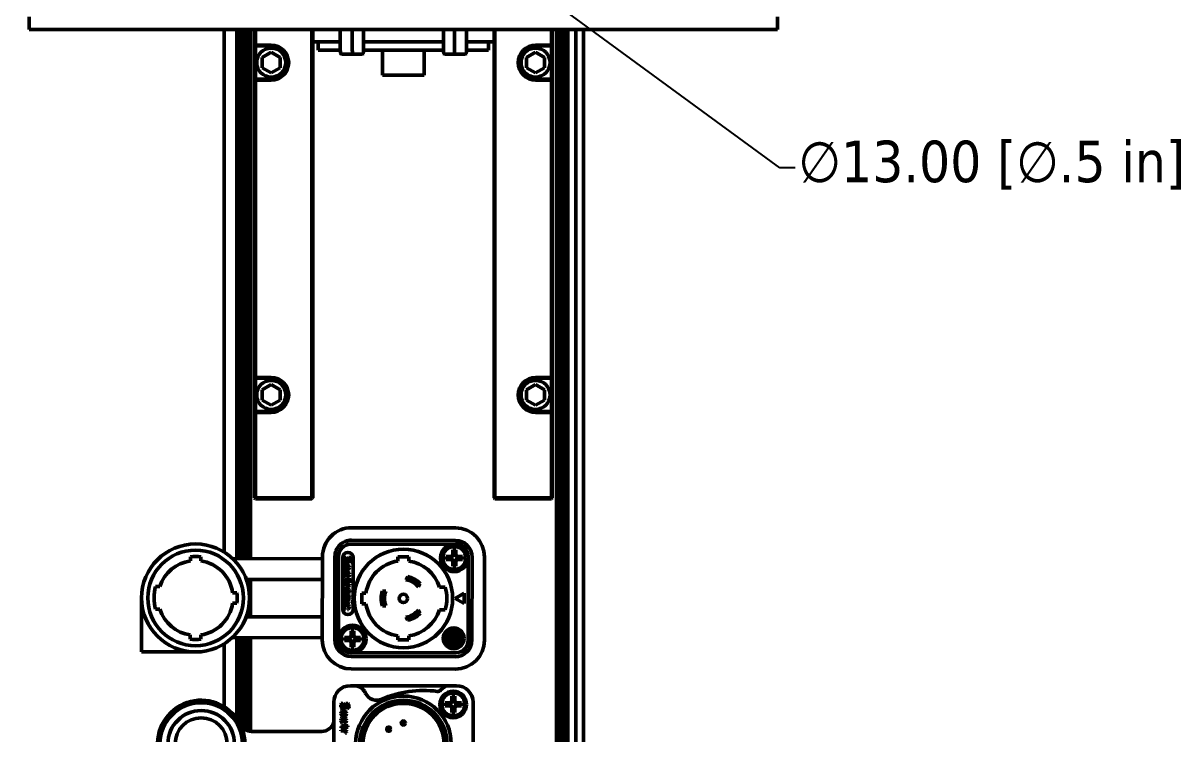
# Model space of a CAD drawing. Header units: millimetres. Extents: x 0 to 3000, y 0 to 3000.
# Drawn here: x 1457.2 to 1735.8, y 932.3 to 1103.4 of the extents above; entities that cross this region are included whole.
import ezdxf

# ---------------------------------------------------------------- set-up
doc = ezdxf.new("R2010")
doc.units = ezdxf.units.MM
doc.layers.add('Dimension (ANSI)', color=7, linetype='Continuous', lineweight=25)
doc.layers.add('Visible (ANSI)', color=7, linetype='Continuous', lineweight=50)
doc.styles.add('Note Text (ANSI)', font='tahoma.ttf')
doc.dimstyles.new('Default - mm (ANSI)', dxfattribs={"dimtxt": 10, "dimasz": 2.5, "dimexe": 3.175, "dimexo": 1.6002, "dimgap": 0.8, "dimtad": 0, "dimtoh": 1, "dimrnd": 1e-08, "dimzin": 4, "dimdsep": 46, "dimtxsty": 'Note Text (ANSI)', "dimcen": 0.09, "dimdle": 10, "dimclrd": 256, "dimclre": 256, "dimclrt": 256, "dimadec": 1, "dimazin": 1, "dimtfac": 0.3048, "dimtofl": 0, "dimtmove": 0, "dimatfit": 3, "dimfxl": 1, "dimtolj": 1, "dimtzin": 4, "dimlwd": -1, "dimlwe": -1, "dimarcsym": 0})

# ---------------------------------------------------------------- blocks, each defined once
blk = doc.blocks.new('*D16')
at = {"layer": 'Defpoints', "color": 0, "transparency": 16777216}
for p in [(1543.47, 1138.71), (1553.96, 1131.03)]:
    blk.add_point(p, dxfattribs=at)
at = {"layer": 'Dimension (ANSI)', "transparency": 16777216}
for p, q in [((1548.63, 1134.87), (1548.81, 1134.87)), ((1548.72, 1134.78), (1548.72, 1134.96)), ((1639.25, 1068.54), (1555.98, 1129.55)), ((1642.93, 1068.54), (1639.25, 1068.54))]:
    blk.add_line(p, q, dxfattribs=at)
blk.add_solid([(1556.22, 1129.88), (1555.73, 1129.21), (1553.96, 1131.03)], dxfattribs=at)
at = {"layer": 'Dimension (ANSI)', "transparency": 16777216, "insert": (1643.73, 1075.08), "char_height": 10, "attachment_point": 1, "style": 'Note Text (ANSI)'}
blk.add_mtext('\\A1;∅13.00 [∅.5 in]', dxfattribs=at)
blk = doc.blocks.new('*D17')
at = {"layer": 'Defpoints', "color": 0, "transparency": 16777216}
for p in [(1548.72, 1134.87), (1322.72, 253.67), (1548.72, 253.67)]:
    blk.add_point(p, dxfattribs=at)
at = {"layer": 'Dimension (ANSI)', "transparency": 16777216}
for p, q in [((1547.12, 1134.87), (1319.54, 1134.87)), ((1322.72, 1132.37), (1322.72, 743.43)), ((1322.72, 256.17), (1322.72, 645.11)), ((1547.12, 253.67), (1319.54, 253.67))]:
    blk.add_line(p, q, dxfattribs=at)
for points in [[(1322.3, 1132.37), (1323.13, 1132.37), (1322.72, 1134.87)], [(1322.3, 256.17), (1323.13, 256.17), (1322.72, 253.67)]]:
    blk.add_solid(points, dxfattribs=at)
at = {"layer": 'Dimension (ANSI)', "transparency": 16777216, "insert": (1316.18, 645.91), "char_height": 10, "attachment_point": 1, "rotation": 90, "style": 'Note Text (ANSI)'}
blk.add_mtext('\\A1;881.20 [34.7 in]', dxfattribs=at)

msp = doc.modelspace()

# ---------------------------------------------------------------- linework, layer by layer
at = {"layer": 'Visible (ANSI)'}
for p, q in [((1458.7168, 1101.867), (1458.7168, 1104.867)), ((1638.7168, 1104.867), (1638.7168, 1101.867)), ((1638.7168, 1101.867), (1458.7168, 1101.867)), ((1505.5945, 976.0184), (1505.5945, 1101.867)), ((1508.6399, 1101.867), (1508.6399, 974.4629)), ((1508.677, 1101.867), (1508.677, 974.4628)), ((1508.7696, 1101.867), (1508.7696, 974.4626)), ((1508.9183, 1101.867), (1508.9183, 974.4623)), ((1509.123, 1101.867), (1509.123, 974.4618)), ((1509.3838, 1101.867), (1509.3838, 974.4611)), ((1509.7006, 1101.867), (1509.7006, 974.4604)), ((1510.0734, 1101.867), (1510.0734, 974.4595)), ((1510.502, 1101.867), (1510.502, 974.4585)), ((1510.9911, 1101.867), (1510.9911, 974.4573)), ((1511.6068, 1101.867), (1511.6068, 974.4558)), ((1511.9172, 974.4551), (1511.9172, 1101.867)), ((1512.9168, 1098.067), (1512.9168, 1101.867)), ((1513.1168, 1098.067), (1513.1168, 1101.867)), ((1526.7168, 1101.867), (1526.7168, 989.067)), ((1526.9168, 1101.867), (1526.9168, 989.067)), ((1533.5403, 1101.867), (1533.5403, 1096.867)), ((1536.4309, 1096.867), (1536.4309, 1101.867)), ((1539.1073, 1096.867), (1539.1073, 1101.867)), ((1558.3262, 1096.867), (1558.3262, 1101.867)), ((1561.0027, 1096.867), (1561.0027, 1101.867)), ((1563.8932, 1096.867), (1563.8932, 1101.867)), ((1570.5168, 989.067), (1570.5168, 1101.867)), ((1570.7168, 989.067), (1570.7168, 1101.867)), ((1584.3168, 1101.867), (1584.3168, 1098.067)), ((1584.5168, 1101.867), (1584.5168, 1098.067)), ((1585.5164, 1101.867), (1585.5164, 286.667)), ((1585.8267, 286.667), (1585.8267, 1101.867)), ((1586.4425, 286.667), (1586.4425, 1101.867)), ((1586.9315, 286.667), (1586.9315, 1101.867)), ((1587.3602, 286.667), (1587.3602, 1101.867)), ((1587.7329, 286.667), (1587.7329, 1101.867)), ((1588.0497, 286.667), (1588.0497, 1101.867)), ((1588.2715, 286.667), (1588.2715, 1101.867)), ((1590.2218, 1101.867), (1590.2218, 286.667)), ((1592.0391, 286.667), (1592.0391, 1101.867)), ((1512.9168, 1098.067), (1512.9168, 1089.667)), ((1512.9168, 1098.067), (1513.0168, 1097.967)), ((1513.0168, 1097.967), (1513.1168, 1098.067)), ((1513.0168, 1097.967), (1513.1168, 1097.867)), ((1516.9168, 1098.067), (1513.1168, 1098.067)), ((1513.1168, 1097.867), (1513.1168, 1089.867)), ((1516.9168, 1097.867), (1513.1168, 1097.867)), ((1526.9168, 1098.867), (1528.2168, 1098.867)), ((1528.2168, 1096.867), (1528.2168, 1098.867)), ((1528.2168, 1098.867), (1528.5697, 1098.867)), ((1533.5403, 1098.867), (1528.5697, 1098.867)), ((1539.1073, 1098.867), (1558.3262, 1098.867)), ((1558.3262, 1098.867), (1539.1073, 1098.867)), ((1568.8638, 1098.867), (1563.8932, 1098.867)), ((1568.8638, 1098.867), (1569.2168, 1098.867)), ((1569.2168, 1098.867), (1570.5168, 1098.867)), ((1569.2168, 1098.867), (1569.2168, 1096.867)), ((1584.3168, 1098.067), (1580.5168, 1098.067)), ((1584.3168, 1097.867), (1580.5168, 1097.867)), ((1584.3168, 1098.067), (1584.4168, 1097.967)), ((1584.4168, 1097.967), (1584.3168, 1097.867)), ((1584.3168, 1089.867), (1584.3168, 1097.867)), ((1584.4168, 1097.967), (1584.5168, 1098.067)), ((1584.5168, 1089.667), (1584.5168, 1098.067)), ((1516.9168, 1096.367), (1514.7517, 1095.117)), ((1514.7517, 1092.617), (1514.7517, 1095.117)), ((1519.0818, 1095.117), (1516.9168, 1096.367)), ((1519.0818, 1095.117), (1519.0818, 1092.617)), ((1528.5697, 1096.867), (1528.2168, 1096.867)), ((1528.5697, 1096.867), (1533.5403, 1096.867)), ((1533.808, 1095.867), (1536.6985, 1095.867)), ((1536.6985, 1095.867), (1538.8397, 1095.867)), ((1558.3262, 1096.867), (1539.1073, 1096.867)), ((1543.7168, 1090.867), (1543.7168, 1096.867)), ((1553.7168, 1090.867), (1553.7168, 1096.867)), ((1558.5939, 1095.867), (1560.735, 1095.867)), ((1560.735, 1095.867), (1563.6256, 1095.867)), ((1563.8932, 1096.867), (1568.8638, 1096.867)), ((1569.2168, 1096.867), (1568.8638, 1096.867)), ((1580.5168, 1096.367), (1578.3517, 1095.117)), ((1578.3517, 1092.617), (1578.3517, 1095.117)), ((1582.6818, 1095.117), (1580.5168, 1096.367)), ((1582.6818, 1095.117), (1582.6818, 1092.617)), ((1514.7517, 1092.617), (1516.9168, 1091.367)), ((1516.9168, 1091.367), (1519.0818, 1092.617)), ((1578.3517, 1092.617), (1580.5168, 1091.367)), ((1580.5168, 1091.367), (1582.6818, 1092.617)), ((1513.0168, 1089.767), (1512.9168, 1089.667)), ((1512.9168, 1018.067), (1512.9168, 1089.667)), ((1513.0168, 1089.767), (1513.1168, 1089.867)), ((1513.1168, 1089.667), (1513.0168, 1089.767)), ((1513.1168, 1089.867), (1516.9168, 1089.867)), ((1513.1168, 1089.667), (1516.9168, 1089.667)), ((1513.1168, 1018.067), (1513.1168, 1089.667)), ((1553.7168, 1090.867), (1543.7168, 1090.867)), ((1580.5168, 1089.867), (1584.3168, 1089.867)), ((1580.5168, 1089.667), (1584.3168, 1089.667)), ((1584.4168, 1089.767), (1584.3168, 1089.867)), ((1584.4168, 1089.767), (1584.3168, 1089.667)), ((1584.3168, 1089.667), (1584.3168, 1018.067)), ((1584.5168, 1089.667), (1584.4168, 1089.767)), ((1584.5168, 1089.667), (1584.5168, 1017.867)), ((1512.9168, 1018.067), (1512.9168, 1009.667)), ((1512.9168, 1018.067), (1513.0168, 1017.967)), ((1513.0168, 1017.967), (1513.1168, 1018.067)), ((1513.0168, 1017.967), (1513.1168, 1017.867)), ((1516.9168, 1018.067), (1513.1168, 1018.067)), ((1513.1168, 1017.867), (1513.1168, 1009.867)), ((1516.9168, 1017.867), (1513.1168, 1017.867)), ((1584.3168, 1018.067), (1580.5168, 1018.067)), ((1584.5168, 1017.867), (1580.5168, 1017.867)), ((1584.3168, 1018.067), (1584.5168, 1017.867)), ((1584.3168, 1009.867), (1584.3168, 1017.867)), ((1584.5168, 1009.667), (1584.5168, 1017.867)), ((1516.9168, 1016.367), (1514.7517, 1015.117)), ((1514.7517, 1012.617), (1514.7517, 1015.117)), ((1519.0818, 1015.117), (1516.9168, 1016.367)), ((1519.0818, 1015.117), (1519.0818, 1012.617)), ((1580.5168, 1016.367), (1578.3517, 1015.117)), ((1578.3517, 1012.617), (1578.3517, 1015.117)), ((1582.6818, 1015.117), (1580.5168, 1016.367)), ((1582.6818, 1015.117), (1582.6818, 1012.617)), ((1514.7517, 1012.617), (1516.9168, 1011.367)), ((1516.9168, 1011.367), (1519.0818, 1012.617)), ((1578.3517, 1012.617), (1580.5168, 1011.367)), ((1580.5168, 1011.367), (1582.6818, 1012.617)), ((1513.0168, 1009.767), (1512.9168, 1009.667)), ((1512.9168, 989.067), (1512.9168, 1009.667)), ((1513.0168, 1009.767), (1513.1168, 1009.867)), ((1513.1168, 1009.667), (1513.0168, 1009.767)), ((1513.1168, 1009.867), (1516.9168, 1009.867)), ((1513.1168, 1009.667), (1516.9168, 1009.667)), ((1513.1168, 989.067), (1513.1168, 1009.667)), ((1580.5168, 1009.867), (1584.3168, 1009.867)), ((1580.5168, 1009.667), (1584.3168, 1009.667)), ((1584.4168, 1009.767), (1584.3168, 1009.867)), ((1584.4168, 1009.767), (1584.3168, 1009.667)), ((1584.3168, 1009.667), (1584.3168, 989.067)), ((1584.5168, 1009.667), (1584.4168, 1009.767)), ((1584.5168, 1009.667), (1584.5168, 989.067)), ((1512.9168, 989.067), (1513.0168, 988.967)), ((1513.0168, 988.967), (1513.1168, 989.067)), ((1513.0168, 988.967), (1513.1168, 988.867)), ((1526.7168, 989.067), (1513.1168, 989.067)), ((1526.7168, 988.867), (1513.1168, 988.867)), ((1526.7168, 989.067), (1526.8168, 988.967)), ((1526.8168, 988.967), (1526.7168, 988.867)), ((1526.8168, 988.967), (1526.9168, 989.067)), ((1570.6168, 988.967), (1570.5168, 989.067)), ((1570.7168, 989.067), (1570.6168, 988.967)), ((1570.6168, 988.967), (1570.7168, 988.867)), ((1584.3168, 989.067), (1570.7168, 989.067)), ((1584.3168, 988.867), (1570.7168, 988.867)), ((1584.3168, 989.067), (1584.4168, 988.967)), ((1584.4168, 988.967), (1584.3168, 988.867)), ((1584.4168, 988.967), (1584.5168, 989.067)), ((1536.2575, 981.8968), (1561.2574, 981.837)), ((1561.3168, 977.967), (1536.1168, 977.967)), ((1561.2502, 978.837), (1536.2503, 978.8968)), ((1497.4882, 973.9024), (1497.4907, 974.9112)), ((1499.9907, 974.9052), (1499.9882, 973.8964)), ((1529.1929, 954.9137), (1529.2408, 974.9136)), ((1532.2407, 974.9064), (1532.1929, 954.9065)), ((1533.1168, 974.967), (1533.1168, 954.767)), ((1534.7497, 974.8253), (1534.92, 974.867)), ((1534.92, 974.867), (1534.92, 974.617)), ((1547.4168, 973.8736), (1547.4168, 974.867)), ((1547.4168, 974.867), (1550.0168, 974.867)), ((1550.0168, 974.867), (1550.0168, 973.8736)), ((1560.1168, 974.967), (1559.021, 974.967)), ((1560.1168, 974.967), (1560.5117, 974.967)), ((1560.6168, 976.5627), (1560.6168, 975.467)), ((1560.6168, 975.072), (1560.6168, 975.467)), ((1561.3168, 976.5627), (1561.3168, 975.467)), ((1561.3168, 975.467), (1561.3168, 975.072)), ((1561.4219, 974.967), (1561.8168, 974.967)), ((1562.9125, 974.967), (1561.8168, 974.967)), ((1564.3168, 954.767), (1564.3168, 974.967)), ((1529.2396, 974.4136), (1507.6137, 974.4654)), ((1534.1168, 962.217), (1534.1168, 974.717)), ((1534.3668, 974.2836), (1534.4093, 974.492)), ((1534.3668, 973.9503), (1534.3668, 974.2836)), ((1534.4093, 973.742), (1534.3668, 973.9503)), ((1534.3668, 972.2836), (1534.4093, 972.5336)), ((1534.4093, 971.992), (1534.3668, 972.2836)), ((1534.4093, 974.492), (1534.537, 974.7003)), ((1534.4944, 973.5753), (1534.4093, 973.742)), ((1534.4093, 972.5336), (1534.4519, 972.6586)), ((1534.4519, 972.6586), (1534.537, 972.7836)), ((1534.6646, 973.4086), (1534.4944, 973.5753)), ((1534.537, 974.7003), (1534.7497, 974.8253)), ((1534.537, 972.7836), (1534.6221, 972.867)), ((1534.5795, 972.492), (1534.537, 972.3253)), ((1534.537, 972.3253), (1534.5795, 972.0336)), ((1534.6221, 972.5753), (1534.5795, 972.492)), ((1534.6646, 974.4503), (1534.6221, 974.2836)), ((1534.6221, 974.2836), (1534.6221, 973.9503)), ((1534.6221, 973.9503), (1534.6646, 973.7836)), ((1534.6221, 972.867), (1534.7923, 972.9503)), ((1534.7497, 972.7003), (1534.6221, 972.5753)), ((1534.7923, 974.5753), (1534.6646, 974.4503)), ((1534.6646, 973.7836), (1534.7497, 973.6586)), ((1534.8349, 973.3253), (1534.6646, 973.4086)), ((1534.7497, 973.6586), (1534.8774, 973.5753)), ((1534.8349, 972.742), (1534.7497, 972.7003)), ((1534.92, 974.617), (1534.7923, 974.5753)), ((1534.7923, 972.9503), (1535.0476, 972.992)), ((1535.0476, 973.3253), (1534.8349, 973.3253)), ((1534.9625, 972.7836), (1534.8349, 972.742)), ((1534.8774, 973.5753), (1535.0051, 973.5753)), ((1535.0476, 972.7836), (1534.9625, 972.7836)), ((1535.0051, 973.5753), (1535.1327, 973.6586)), ((1535.2178, 973.4086), (1535.0476, 973.3253)), ((1535.0476, 972.992), (1535.3029, 972.9503)), ((1535.0476, 971.6586), (1535.0476, 972.7836)), ((1535.1327, 973.6586), (1535.2178, 973.7836)), ((1535.2178, 973.7836), (1535.2604, 973.9503)), ((1535.388, 973.5753), (1535.2178, 973.4086)), ((1535.2178, 972.742), (1535.2178, 971.867)), ((1535.2604, 972.742), (1535.2178, 972.742)), ((1535.2604, 974.2003), (1535.3029, 974.367)), ((1535.2604, 973.9503), (1535.2604, 974.2003)), ((1535.3455, 972.7003), (1535.2604, 972.742)), ((1535.3029, 974.367), (1535.388, 974.5336)), ((1535.3029, 972.9503), (1535.4731, 972.867)), ((1535.4731, 972.5753), (1535.3455, 972.7003)), ((1535.388, 974.5336), (1535.5583, 974.7003)), ((1535.4731, 973.742), (1535.388, 973.5753)), ((1535.4306, 971.9503), (1535.5157, 972.0753)), ((1535.5157, 973.9503), (1535.4731, 973.742)), ((1535.4731, 972.867), (1535.5583, 972.7836)), ((1535.5157, 972.492), (1535.4731, 972.5753)), ((1535.5583, 974.3253), (1535.5157, 974.2003)), ((1535.5157, 974.2003), (1535.5157, 973.9503)), ((1535.5583, 972.3253), (1535.5157, 972.492)), ((1535.5157, 972.0753), (1535.5583, 972.3253)), ((1535.5583, 974.7003), (1535.7285, 974.742)), ((1535.6434, 974.4503), (1535.5583, 974.3253)), ((1535.5583, 972.7836), (1535.6434, 972.6586)), ((1535.771, 974.492), (1535.6434, 974.4503)), ((1535.6434, 972.6586), (1535.6859, 972.5336)), ((1535.6859, 972.5336), (1535.7285, 972.2836)), ((1535.7285, 972.2836), (1535.6859, 972.0336)), ((1535.7285, 974.742), (1535.8987, 974.742)), ((1535.8561, 974.492), (1535.771, 974.492)), ((1535.9838, 974.4503), (1535.8561, 974.492)), ((1535.8987, 974.742), (1536.0689, 974.7003)), ((1535.8987, 973.7003), (1535.9838, 973.742)), ((1535.8987, 973.4503), (1535.8987, 973.7003)), ((1536.0263, 973.492), (1535.8987, 973.4503)), ((1536.0689, 974.3253), (1535.9838, 974.4503)), ((1535.9838, 973.742), (1536.0689, 973.8253)), ((1536.1966, 973.617), (1536.0263, 973.492)), ((1536.0689, 974.7003), (1536.2391, 974.5336)), ((1536.1114, 974.2003), (1536.0689, 974.3253)), ((1536.0689, 973.8253), (1536.1114, 973.9503)), ((1536.1114, 973.9503), (1536.1114, 974.2003)), ((1536.3242, 973.7836), (1536.1966, 973.617)), ((1536.2391, 974.5336), (1536.3242, 974.367)), ((1536.3242, 974.367), (1536.3668, 974.2003)), ((1536.3668, 973.992), (1536.3242, 973.7836)), ((1536.3668, 974.2003), (1536.3668, 973.992)), ((1536.6168, 974.717), (1536.6168, 962.217)), ((1560.1168, 974.267), (1559.021, 974.267)), ((1560.5117, 974.267), (1560.1168, 974.267)), ((1560.6168, 973.767), (1560.6168, 974.1619)), ((1560.6168, 973.767), (1560.6168, 972.6712)), ((1561.3168, 974.1619), (1561.3168, 973.767)), ((1561.3168, 973.767), (1561.3168, 972.6712)), ((1561.8168, 974.267), (1561.4219, 974.267)), ((1562.9125, 974.267), (1561.8168, 974.267)), ((1565.1928, 954.8275), (1565.2407, 974.8274)), ((1568.2406, 974.8203), (1568.1928, 954.8203)), ((1510.924, 969.4574), (1529.2276, 969.4136)), ((1510.9911, 969.4573), (1510.9911, 969.2698)), ((1511.6068, 969.4558), (1511.6068, 966.6748)), ((1511.9172, 960.455), (1511.9172, 969.4551)), ((1534.3668, 970.617), (1534.4093, 970.867)), ((1534.4093, 970.3253), (1534.3668, 970.617)), ((1534.4944, 971.8253), (1534.4093, 971.992)), ((1534.4093, 970.867), (1534.4519, 970.992)), ((1534.4944, 970.1586), (1534.4093, 970.3253)), ((1534.4519, 970.992), (1534.537, 971.117)), ((1534.6221, 971.7003), (1534.4944, 971.8253)), ((1534.6221, 970.0336), (1534.4944, 970.1586)), ((1534.537, 971.117), (1534.6221, 971.2003)), ((1534.5795, 970.8253), (1534.537, 970.6586)), ((1534.537, 970.6586), (1534.5795, 970.367)), ((1534.537, 969.242), (1534.7072, 969.3253)), ((1534.5795, 972.0336), (1534.6646, 971.9086)), ((1534.6221, 970.9086), (1534.5795, 970.8253)), ((1534.5795, 970.367), (1534.6646, 970.242)), ((1534.7923, 971.6586), (1534.6221, 971.7003)), ((1534.6221, 971.2003), (1534.7923, 971.2836)), ((1534.7497, 971.0336), (1534.6221, 970.9086)), ((1534.7923, 969.992), (1534.6221, 970.0336)), ((1534.6646, 971.9086), (1534.7923, 971.867)), ((1534.6646, 970.242), (1534.7923, 970.2003)), ((1534.7072, 969.3253), (1535.5583, 969.3253)), ((1534.8349, 971.0753), (1534.7497, 971.0336)), ((1534.7923, 971.867), (1534.7923, 971.6586)), ((1534.7923, 971.2836), (1535.0476, 971.3253)), ((1534.7923, 970.2003), (1534.7923, 969.992)), ((1534.9625, 971.117), (1534.8349, 971.0753)), ((1535.0476, 971.117), (1534.9625, 971.117)), ((1535.2178, 971.6586), (1535.0476, 971.6586)), ((1535.0476, 971.3253), (1535.3029, 971.2836)), ((1535.0476, 969.992), (1535.0476, 971.117)), ((1535.2178, 969.992), (1535.0476, 969.992)), ((1535.2178, 971.867), (1535.3029, 971.867)), ((1535.388, 971.7003), (1535.2178, 971.6586)), ((1535.2178, 971.0753), (1535.2178, 970.2003)), ((1535.2604, 971.0753), (1535.2178, 971.0753)), ((1535.2178, 970.2003), (1535.3029, 970.2003)), ((1535.388, 970.0336), (1535.2178, 969.992)), ((1535.3455, 971.0336), (1535.2604, 971.0753)), ((1535.3029, 971.867), (1535.4306, 971.9503)), ((1535.3029, 971.2836), (1535.4731, 971.2003)), ((1535.3029, 970.2003), (1535.4306, 970.2836)), ((1535.4731, 970.9086), (1535.3455, 971.0336)), ((1535.5583, 971.8253), (1535.388, 971.7003)), ((1535.5583, 970.1586), (1535.388, 970.0336)), ((1535.4306, 970.2836), (1535.5157, 970.4086)), ((1535.4731, 971.2003), (1535.5583, 971.117)), ((1535.5157, 970.8253), (1535.4731, 970.9086)), ((1535.5583, 970.6586), (1535.5157, 970.8253)), ((1535.5157, 970.4086), (1535.5583, 970.6586)), ((1535.6859, 972.0336), (1535.5583, 971.8253)), ((1535.5583, 971.117), (1535.6434, 970.992)), ((1535.6859, 970.367), (1535.5583, 970.1586)), ((1535.5583, 969.3253), (1535.5583, 969.6586)), ((1535.5583, 969.6586), (1535.7285, 969.6586)), ((1535.6434, 970.992), (1535.6859, 970.867)), ((1535.6859, 970.867), (1535.7285, 970.617)), ((1535.7285, 970.617), (1535.6859, 970.367)), ((1535.7285, 969.6586), (1535.7285, 969.3253)), ((1535.7285, 969.3253), (1536.0689, 969.3253)), ((1536.0689, 969.3253), (1536.0689, 969.117)), ((1549.3012, 969.3793), (1549.7291, 970.1203)), ((1489.1091, 967.7597), (1490.1539, 967.7572)), ((1534.3668, 968.742), (1534.4093, 968.992)), ((1534.537, 968.742), (1534.3668, 968.742)), ((1534.3668, 968.117), (1534.3668, 968.3253)), ((1534.3668, 968.3253), (1535.7285, 968.3253)), ((1535.2178, 968.117), (1534.3668, 968.117)), ((1534.3668, 966.742), (1534.4093, 966.9086)), ((1534.3668, 966.4086), (1534.3668, 966.742)), ((1534.4093, 968.992), (1534.4519, 969.117)), ((1534.4093, 966.9086), (1534.4519, 966.992)), ((1534.4519, 969.117), (1534.537, 969.242)), ((1534.4519, 966.992), (1534.537, 967.0753)), ((1534.5795, 968.9503), (1534.537, 968.742)), ((1534.537, 967.0753), (1534.6646, 967.1586)), ((1534.5795, 966.8253), (1534.537, 966.6586)), ((1534.537, 966.6586), (1534.537, 966.492)), ((1534.537, 966.492), (1534.5795, 966.3253)), ((1534.6646, 969.0753), (1534.5795, 968.9503)), ((1534.6646, 966.9086), (1534.5795, 966.8253)), ((1534.7923, 969.117), (1534.6646, 969.0753)), ((1534.6646, 967.1586), (1534.9625, 967.242)), ((1534.7923, 966.992), (1534.6646, 966.9086)), ((1535.5583, 969.117), (1534.7923, 969.117)), ((1534.9625, 967.0336), (1534.7923, 966.992)), ((1534.9625, 967.242), (1535.1327, 967.242)), ((1535.1327, 967.0336), (1534.9625, 967.0336)), ((1535.1327, 967.242), (1535.3029, 967.2003)), ((1535.3029, 966.992), (1535.1327, 967.0336)), ((1535.388, 967.992), (1535.2178, 968.117)), ((1535.3029, 967.2003), (1535.4306, 967.1586)), ((1535.4306, 966.9086), (1535.3029, 966.992)), ((1535.4731, 967.8253), (1535.388, 967.992)), ((1535.4306, 967.1586), (1535.5583, 967.0753)), ((1535.5157, 966.8253), (1535.4306, 966.9086)), ((1535.7285, 968.117), (1535.4731, 968.117)), ((1535.4731, 968.117), (1535.5583, 968.0336)), ((1535.5157, 967.5753), (1535.4731, 967.8253)), ((1535.7285, 967.5753), (1535.5157, 967.5753)), ((1535.5583, 966.6586), (1535.5157, 966.8253)), ((1535.5157, 966.3253), (1535.5583, 966.492)), ((1535.5583, 968.6586), (1535.5583, 969.117)), ((1535.7285, 968.6586), (1535.5583, 968.6586)), ((1535.5583, 968.0336), (1535.6434, 967.9086)), ((1535.5583, 967.0753), (1535.6434, 966.992)), ((1535.5583, 966.492), (1535.5583, 966.6586)), ((1535.6434, 967.9086), (1535.6859, 967.7836)), ((1535.6434, 966.992), (1535.6859, 966.9086)), ((1535.6859, 967.7836), (1535.7285, 967.5753)), ((1535.6859, 966.9086), (1535.7285, 966.742)), ((1536.0689, 969.117), (1535.7285, 969.117)), ((1535.7285, 969.117), (1535.7285, 968.6586)), ((1535.7285, 968.3253), (1535.7285, 968.117)), ((1535.7285, 966.742), (1535.7285, 966.4086)), ((1543.6611, 966.617), (1544.5168, 966.617)), ((1552.7602, 968.3703), (1552.3323, 967.6293)), ((1557.3913, 967.617), (1558.7984, 967.617)), ((1485.7169, 965.0178), (1485.6858, 952.0178)), ((1508.6355, 963.7129), (1507.6267, 963.7153)), ((1507.6326, 966.2153), (1508.6414, 966.2129)), ((1534.4093, 966.242), (1534.3668, 966.4086)), ((1534.3668, 965.367), (1534.3668, 965.5753)), ((1534.3668, 965.5753), (1535.7285, 965.5753)), ((1535.3455, 965.367), (1534.3668, 965.367)), ((1534.3668, 964.4086), (1534.3668, 964.617)), ((1534.3668, 964.617), (1535.1753, 964.617)), ((1535.1753, 964.4086), (1534.3668, 964.4086)), ((1534.3668, 963.867), (1534.3668, 964.0753)), ((1534.3668, 964.0753), (1535.7285, 964.0753)), ((1535.7285, 963.867), (1534.3668, 963.867)), ((1534.4519, 966.1586), (1534.4093, 966.242)), ((1534.537, 966.0753), (1534.4519, 966.1586)), ((1534.6646, 965.992), (1534.537, 966.0753)), ((1534.5795, 966.3253), (1534.6646, 966.242)), ((1534.6646, 966.242), (1534.7923, 966.1586)), ((1534.9625, 965.9086), (1534.6646, 965.992)), ((1534.7923, 966.1586), (1534.9625, 966.117)), ((1534.9625, 966.117), (1535.1327, 966.117)), ((1535.1327, 965.9086), (1534.9625, 965.9086)), ((1535.1327, 966.117), (1535.3029, 966.1586)), ((1535.3029, 965.9503), (1535.1327, 965.9086)), ((1535.1753, 964.617), (1535.388, 964.6586)), ((1535.388, 964.4503), (1535.1753, 964.4086)), ((1535.3029, 966.1586), (1535.4306, 966.242)), ((1535.4306, 965.992), (1535.3029, 965.9503)), ((1535.4306, 965.2836), (1535.3455, 965.367)), ((1535.388, 964.6586), (1535.4731, 964.742)), ((1535.5157, 964.492), (1535.388, 964.4503)), ((1535.4306, 966.242), (1535.5157, 966.3253)), ((1535.5583, 966.0753), (1535.4306, 965.992)), ((1535.5157, 965.1586), (1535.4306, 965.2836)), ((1535.4731, 964.742), (1535.5157, 964.8253)), ((1535.7285, 965.367), (1535.5157, 965.367)), ((1535.5157, 965.367), (1535.6008, 965.2836)), ((1535.5583, 964.992), (1535.5157, 965.1586)), ((1535.5157, 964.8253), (1535.5583, 964.992)), ((1535.6008, 964.5753), (1535.5157, 964.492)), ((1535.6434, 966.1586), (1535.5583, 966.0753)), ((1535.6008, 965.2836), (1535.6859, 965.1586)), ((1535.6859, 964.7003), (1535.6008, 964.5753)), ((1535.6859, 966.242), (1535.6434, 966.1586)), ((1535.7285, 966.4086), (1535.6859, 966.242)), ((1535.6859, 965.1586), (1535.7285, 964.992)), ((1535.7285, 964.8253), (1535.6859, 964.7003)), ((1535.7285, 965.5753), (1535.7285, 965.367)), ((1535.7285, 964.992), (1535.7285, 964.8253)), ((1535.7285, 964.0753), (1535.7285, 963.867)), ((1536.154, 963.867), (1536.154, 964.0753)), ((1536.154, 964.0753), (1536.3668, 964.0753)), ((1536.3668, 963.867), (1536.154, 963.867)), ((1536.3668, 964.0753), (1536.3668, 963.867)), ((1538.7168, 963.567), (1538.7168, 966.167)), ((1538.7168, 966.167), (1539.7101, 966.167)), ((1563.3168, 966.117), (1561.1517, 964.867)), ((1561.1517, 964.867), (1563.3168, 963.617)), ((1563.3168, 966.117), (1563.3168, 963.617)), ((1490.1408, 962.2572), (1489.0959, 962.2597)), ((1511.6068, 963.2985), (1511.6068, 960.4558)), ((1534.3668, 962.8253), (1534.4093, 963.0753)), ((1534.4093, 962.5336), (1534.3668, 962.8253)), ((1534.4093, 963.0753), (1534.4519, 963.2003)), ((1534.4944, 962.367), (1534.4093, 962.5336)), ((1534.4519, 963.2003), (1534.537, 963.3253)), ((1534.6221, 962.242), (1534.4944, 962.367)), ((1534.537, 963.3253), (1534.6221, 963.4086)), ((1534.6221, 963.117), (1534.537, 962.867)), ((1534.537, 962.867), (1534.5795, 962.5753)), ((1534.5795, 962.5753), (1534.6646, 962.4503)), ((1534.6221, 963.4086), (1534.7923, 963.492)), ((1534.7497, 963.242), (1534.6221, 963.117)), ((1534.7923, 962.2003), (1534.6221, 962.242)), ((1534.6646, 962.4503), (1534.7923, 962.4086)), ((1534.9625, 963.3253), (1534.7497, 963.242)), ((1534.7923, 963.492), (1535.0476, 963.5336)), ((1534.7923, 962.4086), (1534.7923, 962.2003)), ((1535.0902, 963.3253), (1534.9625, 963.3253)), ((1535.0476, 963.5336), (1535.3029, 963.492)), ((1535.2604, 963.2836), (1535.0902, 963.3253)), ((1535.3455, 963.242), (1535.2604, 963.2836)), ((1535.3029, 963.492), (1535.4731, 963.4086)), ((1535.3029, 962.4086), (1535.4306, 962.4503)), ((1535.3029, 962.2003), (1535.3029, 962.4086)), ((1535.4731, 962.242), (1535.3029, 962.2003)), ((1535.4731, 963.117), (1535.3455, 963.242)), ((1535.4306, 962.4503), (1535.5157, 962.5753)), ((1535.4731, 963.4086), (1535.5583, 963.3253)), ((1535.5157, 963.0336), (1535.4731, 963.117)), ((1535.6008, 962.367), (1535.4731, 962.242)), ((1535.5583, 962.867), (1535.5157, 963.0336)), ((1535.5157, 962.5753), (1535.5583, 962.867)), ((1535.5583, 963.3253), (1535.6434, 963.2003)), ((1535.6859, 962.5336), (1535.6008, 962.367)), ((1535.6434, 963.2003), (1535.6859, 963.0753)), ((1535.6859, 963.0753), (1535.7285, 962.8253)), ((1535.7285, 962.8253), (1535.6859, 962.5336)), ((1539.7101, 963.567), (1538.7168, 963.567)), ((1544.5168, 963.117), (1543.6611, 963.117)), ((1552.3323, 962.1047), (1552.7602, 961.3636)), ((1558.7984, 962.117), (1557.3913, 962.117)), ((1529.206, 960.4137), (1510.9024, 960.4575)), ((1510.9911, 960.7035), (1510.9911, 960.4573)), ((1549.7291, 959.6136), (1549.3012, 960.3547)), ((1497.4432, 955.0681), (1497.4456, 956.0769)), ((1499.9456, 956.0709), (1499.9432, 955.0621)), ((1507.5683, 955.4654), (1529.1941, 955.4137)), ((1508.6399, 955.4629), (1508.6399, 935.9292)), ((1508.677, 955.4628), (1508.677, 935.8764)), ((1508.7696, 955.4626), (1508.7696, 935.7415)), ((1508.9183, 955.4622), (1508.9183, 935.515)), ((1509.123, 955.4617), (1509.123, 935.1805)), ((1509.3838, 955.4611), (1509.3838, 934.7087)), ((1509.7006, 955.4603), (1509.7006, 934.1492)), ((1510.0734, 955.4594), (1510.0734, 933.7117)), ((1510.502, 955.4584), (1510.502, 933.3669)), ((1510.9911, 955.4572), (1510.9911, 933.1041)), ((1511.6068, 955.4558), (1511.6068, 932.9184)), ((1511.9172, 932.8768), (1511.9172, 955.455)), ((1535.6168, 955.467), (1534.521, 955.467)), ((1535.6168, 955.467), (1536.0117, 955.467)), ((1536.1168, 957.0627), (1536.1168, 955.967)), ((1536.1168, 955.572), (1536.1168, 955.967)), ((1536.8168, 957.0627), (1536.8168, 955.967)), ((1536.8168, 955.967), (1536.8168, 955.572)), ((1536.9219, 955.467), (1537.3168, 955.467)), ((1538.4125, 955.467), (1537.3168, 955.467)), ((1547.4168, 954.867), (1547.4168, 955.8603)), ((1550.0168, 955.8603), (1550.0168, 954.867)), ((1559.7668, 954.517), (1559.7668, 956.9692)), ((1560.2668, 957.1898), (1560.2668, 954.517)), ((1560.5668, 954.517), (1560.5668, 956.017)), ((1561.3668, 956.017), (1561.0668, 956.017)), ((1561.0668, 956.017), (1561.0668, 954.517)), ((1561.3668, 953.3441), (1561.3668, 956.017)), ((1561.8668, 956.017), (1561.8668, 953.5648)), ((1505.5945, 938.7941), (1505.5945, 953.9549)), ((1535.6168, 954.767), (1534.521, 954.767)), ((1536.0117, 954.767), (1535.6168, 954.767)), ((1536.1168, 954.267), (1536.1168, 954.6619)), ((1536.1168, 954.267), (1536.1168, 953.1712)), ((1536.8168, 954.6619), (1536.8168, 954.267)), ((1536.8168, 954.267), (1536.8168, 953.1712)), ((1537.3168, 954.767), (1536.9219, 954.767)), ((1538.4125, 954.767), (1537.3168, 954.767)), ((1550.0168, 954.867), (1547.4168, 954.867)), ((1560.2668, 954.517), (1560.5668, 954.517)), ((1485.6858, 952.0178), (1498.6858, 951.9867)), ((1536.1168, 951.767), (1561.3168, 951.767)), ((1536.1833, 950.8969), (1561.1832, 950.8371)), ((1561.176, 947.8371), (1536.1761, 947.8969)), ((1535.9668, 943.867), (1536.8427, 943.867)), ((1559.2592, 943.867), (1536.8427, 943.867)), ((1539.5386, 942.183), (1539.6053, 942.0464)), ((1557.6624, 942.7491), (1558.5788, 943.5999)), ((1559.2592, 943.867), (1561.4668, 943.867)), ((1531.9668, 919.867), (1531.9668, 939.867)), ((1533.6668, 939.1436), (1533.7093, 939.352)), ((1533.6668, 938.8103), (1533.6668, 939.1436)), ((1533.7093, 938.602), (1533.6668, 938.8103)), ((1533.7093, 939.352), (1533.837, 939.5603)), ((1533.837, 939.5603), (1534.0497, 939.6853)), ((1533.9646, 939.3103), (1533.9221, 939.1436)), ((1533.9221, 939.1436), (1533.9221, 938.8103)), ((1533.9221, 938.8103), (1533.9646, 938.6436)), ((1534.0923, 939.4353), (1533.9646, 939.3103)), ((1533.9646, 938.6436), (1534.0497, 938.5186)), ((1534.0497, 939.6853), (1534.22, 939.727)), ((1534.22, 939.477), (1534.0923, 939.4353)), ((1534.22, 939.727), (1534.22, 939.477)), ((1534.4327, 938.5186), (1534.5178, 938.6436)), ((1534.5178, 938.6436), (1534.5604, 938.8103)), ((1534.5604, 939.0603), (1534.6029, 939.227)), ((1534.5604, 938.8103), (1534.5604, 939.0603)), ((1534.6029, 939.227), (1534.688, 939.3936)), ((1534.688, 939.3936), (1534.8583, 939.5603)), ((1534.8157, 938.8103), (1534.7731, 938.602)), ((1534.8583, 939.1853), (1534.8157, 939.0603)), ((1534.8157, 939.0603), (1534.8157, 938.8103)), ((1534.8583, 939.5603), (1535.0285, 939.602)), ((1534.9434, 939.3103), (1534.8583, 939.1853)), ((1535.071, 939.352), (1534.9434, 939.3103)), ((1535.0285, 939.602), (1535.1987, 939.602)), ((1535.1561, 939.352), (1535.071, 939.352)), ((1535.2838, 939.3103), (1535.1561, 939.352)), ((1535.1987, 939.602), (1535.3689, 939.5603)), ((1535.3689, 939.1853), (1535.2838, 939.3103)), ((1535.2838, 938.602), (1535.3689, 938.6853)), ((1535.3689, 939.5603), (1535.5391, 939.3936)), ((1535.4114, 939.0603), (1535.3689, 939.1853)), ((1535.3689, 938.6853), (1535.4114, 938.8103)), ((1535.4114, 938.8103), (1535.4114, 939.0603)), ((1535.6242, 938.6436), (1535.4966, 938.477)), ((1535.5391, 939.3936), (1535.6242, 939.227)), ((1535.6242, 939.227), (1535.6668, 939.0603)), ((1535.6668, 938.852), (1535.6242, 938.6436)), ((1535.6668, 939.0603), (1535.6668, 938.852)), ((1559.8668, 939.717), (1558.771, 939.717)), ((1559.8668, 939.017), (1558.771, 939.017)), ((1559.8668, 939.717), (1560.2617, 939.717)), ((1560.2617, 939.017), (1559.8668, 939.017)), ((1560.3668, 941.3127), (1560.3668, 940.217)), ((1560.3668, 939.822), (1560.3668, 940.217)), ((1560.3668, 938.517), (1560.3668, 938.9119)), ((1561.0668, 941.3127), (1561.0668, 940.217)), ((1561.0668, 940.217), (1561.0668, 939.822)), ((1561.0668, 938.9119), (1561.0668, 938.517)), ((1561.1719, 939.717), (1561.5668, 939.717)), ((1561.5668, 939.017), (1561.1719, 939.017)), ((1562.6625, 939.717), (1561.5668, 939.717)), ((1562.6625, 939.017), (1561.5668, 939.017)), ((1565.4668, 939.867), (1565.4668, 919.867)), ((1533.6668, 937.1436), (1533.7093, 937.3936)), ((1533.7093, 936.852), (1533.6668, 937.1436)), ((1533.7944, 938.4353), (1533.7093, 938.602)), ((1533.7093, 937.3936), (1533.7519, 937.5186)), ((1533.7944, 936.6853), (1533.7093, 936.852)), ((1533.7093, 935.727), (1533.7519, 935.852)), ((1533.7519, 937.5186), (1533.837, 937.6436)), ((1533.7519, 935.852), (1533.837, 935.977)), ((1533.9646, 938.2686), (1533.7944, 938.4353)), ((1533.9221, 936.5603), (1533.7944, 936.6853)), ((1533.837, 937.6436), (1533.9221, 937.727)), ((1533.8795, 937.352), (1533.837, 937.1853)), ((1533.837, 937.1853), (1533.8795, 936.8936)), ((1533.837, 935.977), (1533.9221, 936.0603)), ((1533.9221, 937.4353), (1533.8795, 937.352)), ((1533.8795, 936.8936), (1533.9646, 936.7686)), ((1533.9221, 937.727), (1534.0923, 937.8103)), ((1534.0497, 937.5603), (1533.9221, 937.4353)), ((1534.0923, 936.5186), (1533.9221, 936.5603)), ((1533.9221, 936.0603), (1534.0923, 936.1436)), ((1534.0497, 935.8936), (1533.9221, 935.7686)), ((1534.1349, 938.1853), (1533.9646, 938.2686)), ((1533.9646, 936.7686), (1534.0923, 936.727)), ((1534.0497, 938.5186), (1534.1774, 938.4353)), ((1534.1349, 937.602), (1534.0497, 937.5603)), ((1534.1349, 935.9353), (1534.0497, 935.8936)), ((1534.0923, 937.8103), (1534.3476, 937.852)), ((1534.0923, 936.727), (1534.0923, 936.5186)), ((1534.0923, 936.1436), (1534.3476, 936.1853)), ((1534.3476, 938.1853), (1534.1349, 938.1853)), ((1534.2625, 937.6436), (1534.1349, 937.602)), ((1534.2625, 935.977), (1534.1349, 935.9353)), ((1534.1774, 938.4353), (1534.3051, 938.4353)), ((1534.3476, 937.6436), (1534.2625, 937.6436)), ((1534.3476, 935.977), (1534.2625, 935.977)), ((1534.3051, 938.4353), (1534.4327, 938.5186)), ((1534.5178, 938.2686), (1534.3476, 938.1853)), ((1534.3476, 937.852), (1534.6029, 937.8103)), ((1534.3476, 936.5186), (1534.3476, 937.6436)), ((1534.5178, 936.5186), (1534.3476, 936.5186)), ((1534.3476, 936.1853), (1534.6029, 936.1436)), ((1534.3476, 934.852), (1534.3476, 935.977)), ((1534.688, 938.4353), (1534.5178, 938.2686)), ((1534.5178, 937.602), (1534.5178, 936.727)), ((1534.5604, 937.602), (1534.5178, 937.602)), ((1534.5178, 936.727), (1534.6029, 936.727)), ((1534.688, 936.5603), (1534.5178, 936.5186)), ((1534.5178, 935.9353), (1534.5178, 935.0603)), ((1534.5604, 935.9353), (1534.5178, 935.9353)), ((1534.6455, 937.5603), (1534.5604, 937.602)), ((1534.6455, 935.8936), (1534.5604, 935.9353)), ((1534.6029, 937.8103), (1534.7731, 937.727)), ((1534.6029, 936.727), (1534.7306, 936.8103)), ((1534.6029, 936.1436), (1534.7731, 936.0603)), ((1534.7731, 937.4353), (1534.6455, 937.5603)), ((1534.7731, 935.7686), (1534.6455, 935.8936)), ((1534.7731, 938.602), (1534.688, 938.4353)), ((1534.8583, 936.6853), (1534.688, 936.5603)), ((1534.7306, 936.8103), (1534.8157, 936.9353)), ((1534.7731, 937.727), (1534.8583, 937.6436)), ((1534.8157, 937.352), (1534.7731, 937.4353)), ((1534.7731, 936.0603), (1534.8583, 935.977)), ((1534.8583, 937.1853), (1534.8157, 937.352)), ((1534.8157, 936.9353), (1534.8583, 937.1853)), ((1534.8583, 937.6436), (1534.9434, 937.5186)), ((1534.9859, 936.8936), (1534.8583, 936.6853)), ((1534.8583, 935.977), (1534.9434, 935.852)), ((1534.9434, 937.5186), (1534.9859, 937.3936)), ((1534.9434, 935.852), (1534.9859, 935.727)), ((1534.9859, 937.3936), (1535.0285, 937.1436)), ((1535.0285, 937.1436), (1534.9859, 936.8936)), ((1535.1987, 938.5603), (1535.2838, 938.602)), ((1535.1987, 938.3103), (1535.1987, 938.5603)), ((1535.3263, 938.352), (1535.1987, 938.3103)), ((1535.4966, 938.477), (1535.3263, 938.352)), ((1560.3668, 938.517), (1560.3668, 937.4212)), ((1561.0668, 938.517), (1561.0668, 937.4212)), ((1533.6668, 935.477), (1533.7093, 935.727)), ((1533.7093, 935.1853), (1533.6668, 935.477)), ((1533.6668, 933.602), (1533.7093, 933.852)), ((1533.837, 933.602), (1533.6668, 933.602)), ((1533.6668, 932.977), (1533.6668, 933.1853)), ((1533.6668, 933.1853), (1535.0285, 933.1853)), ((1533.7944, 935.0186), (1533.7093, 935.1853)), ((1533.7093, 933.852), (1533.7519, 933.977)), ((1533.7519, 933.977), (1533.837, 934.102)), ((1533.9221, 934.8936), (1533.7944, 935.0186)), ((1533.8795, 935.6853), (1533.837, 935.5186)), ((1533.837, 935.5186), (1533.8795, 935.227)), ((1533.837, 934.102), (1534.0072, 934.1853)), ((1533.8795, 933.8103), (1533.837, 933.602)), ((1533.9221, 935.7686), (1533.8795, 935.6853)), ((1533.8795, 935.227), (1533.9646, 935.102)), ((1533.9646, 933.9353), (1533.8795, 933.8103)), ((1534.0923, 934.852), (1533.9221, 934.8936)), ((1533.9646, 935.102), (1534.0923, 935.0603)), ((1534.0923, 933.977), (1533.9646, 933.9353)), ((1534.0072, 934.1853), (1534.8583, 934.1853)), ((1534.0923, 935.0603), (1534.0923, 934.852)), ((1534.8583, 933.977), (1534.0923, 933.977)), ((1534.5178, 934.852), (1534.3476, 934.852)), ((1534.5178, 935.0603), (1534.6029, 935.0603)), ((1534.688, 934.8936), (1534.5178, 934.852)), ((1534.6029, 935.0603), (1534.7306, 935.1436)), ((1534.8583, 935.0186), (1534.688, 934.8936)), ((1534.7306, 935.1436), (1534.8157, 935.2686)), ((1534.8157, 935.6853), (1534.7731, 935.7686)), ((1534.8583, 935.5186), (1534.8157, 935.6853)), ((1534.8157, 935.2686), (1534.8583, 935.5186)), ((1534.9859, 935.227), (1534.8583, 935.0186)), ((1534.8583, 934.1853), (1534.8583, 934.5186)), ((1534.8583, 934.5186), (1535.0285, 934.5186)), ((1534.8583, 933.5186), (1534.8583, 933.977)), ((1535.0285, 933.5186), (1534.8583, 933.5186)), ((1534.9859, 935.727), (1535.0285, 935.477)), ((1535.0285, 935.477), (1534.9859, 935.227)), ((1535.0285, 934.5186), (1535.0285, 934.1853)), ((1535.0285, 934.1853), (1535.3689, 934.1853)), ((1535.3689, 933.977), (1535.0285, 933.977)), ((1535.0285, 933.977), (1535.0285, 933.5186)), ((1535.0285, 933.1853), (1535.0285, 932.977)), ((1535.3689, 934.1853), (1535.3689, 933.977)), ((1512.1602, 932.867), (1529.0668, 932.867)), ((1534.5178, 932.977), (1533.6668, 932.977)), ((1534.688, 932.852), (1534.5178, 932.977)), ((1534.7731, 932.6853), (1534.688, 932.852)), ((1535.0285, 932.977), (1534.7731, 932.977)), ((1534.7731, 932.977), (1534.8583, 932.8936)), ((1534.8157, 932.4353), (1534.7731, 932.6853)), ((1535.0285, 932.4353), (1534.8157, 932.4353)), ((1534.8583, 932.8936), (1534.9434, 932.7686)), ((1534.9434, 932.7686), (1534.9859, 932.6436)), ((1534.9859, 932.6436), (1535.0285, 932.4353))]:
    msp.add_line(p, q, dxfattribs=at)
for centre, radius in [((1516.9168, 1093.867), 3.5), ((1580.5168, 1093.867), 3.5), ((1516.9168, 1013.867), 3.5), ((1580.5168, 1013.867), 3.5), ((1498.7169, 964.9866), 13), ((1560.9668, 974.617), 3.3), ((1498.7169, 964.9866), 11.5), ((1548.7168, 964.867), 11.85), ((1560.9668, 974.617), 2.75), ((1548.7168, 964.867), 1), ((1536.4668, 955.117), 3.3), ((1536.4668, 955.117), 2.75), ((1560.8168, 955.267), 2.5), ((1560.7168, 939.367), 3.2), ((1560.7168, 939.367), 2.75), ((1500.0668, 929.867), 10.41), ((1500.0668, 929.867), 9.91), ((1548.7168, 929.867), 11.5), ((1548.7168, 929.867), 10.5), ((1548.7168, 929.867), 9.75), ((1500.0668, 929.867), 8), ((1500.0668, 929.867), 6.25), ((1545.1812, 933.4025), 0.5), ((1548.7168, 934.867), 0.5)]:
    msp.add_circle(centre, radius, dxfattribs=at)
for centre, radius, start, end in [((1516.9168, 1093.867), 4.2, 270, 90), ((1516.9168, 1093.867), 4, 270, 90), ((1580.5168, 1093.867), 4.2, 90, 270), ((1580.5168, 1093.867), 4, 90, 270), ((1516.9168, 1013.867), 4.2, 270, 89.999999), ((1516.9168, 1013.867), 4, 270, 90), ((1580.5168, 1013.867), 4.2, 90, 269.999999), ((1580.5168, 1013.867), 4, 90, 270), ((1536.2407, 974.8969), 7, 89.86285, 179.86285), ((1561.2407, 974.837), 7, 359.86285, 89.86285), ((1536.2407, 974.8969), 4, 89.86285, 179.86285), ((1536.1168, 974.967), 3, 90, 180), ((1561.2407, 974.837), 4, 359.86285, 89.86285), ((1561.3168, 974.967), 3, 0, 90), ((1498.7169, 964.9866), 10, 82.682095, 97.043606), ((1535.3668, 974.717), 1.25, 0, 180), ((1560.9668, 974.617), 1.977, 169.802765, 190.197235), ((1560.9668, 974.617), 0.75, 152.181861, 207.818139), ((1560.9668, 974.617), 1.977, 79.802765, 100.197235), ((1560.9668, 974.617), 0.75, 62.181861, 117.818139), ((1560.9668, 974.617), 0.75, 332.181861, 27.818139), ((1560.9668, 974.617), 1.977, 349.802765, 10.197235), ((1498.7169, 964.9866), 9, 97.846407, 162.07126), ((1498.7169, 964.9866), 9, 7.846407, 81.879294), ((1548.7168, 964.867), 9.1, 98.213211, 171.786789), ((1548.7168, 964.867), 9.1, 17.589656, 81.786789), ((1560.9668, 974.617), 0.75, 242.181861, 297.818139), ((1560.9668, 974.617), 1.977, 259.802765, 280.197235), ((1548.7168, 964.867), 4.55, 37.380135, 82.619865), ((1548.7168, 964.867), 5.35, 40.906979, 79.093021), ((1498.7169, 964.9866), 10, 163.900836, 195.824865), ((1548.7168, 964.867), 5.35, 160.906979, 199.093021), ((1548.7168, 964.867), 4.55, 157.380135, 202.619865), ((1548.7168, 964.867), 10.45, 344.742477, 15.257523), ((1498.7169, 964.9866), 9, 277.846407, 351.879294), ((1498.7169, 964.9866), 10, 352.682095, 7.043606), ((1498.7169, 964.9866), 9, 197.654441, 261.879294), ((1535.3668, 962.217), 1.25, 180, 0), ((1548.7168, 964.867), 9.1, 188.213211, 261.786789), ((1548.7168, 964.867), 4.55, 277.380135, 322.619865), ((1548.7168, 964.867), 5.35, 280.906979, 319.093021), ((1548.7168, 964.867), 9.1, 278.213211, 342.410344), ((1536.4668, 955.117), 1.977, 169.802765, 190.197235), ((1536.4668, 955.117), 0.75, 152.181861, 207.818139), ((1536.4668, 955.117), 1.977, 79.802765, 100.197235), ((1536.4668, 955.117), 0.75, 62.181861, 117.818139), ((1536.4668, 955.117), 0.75, 332.181861, 27.818139), ((1536.4668, 955.117), 1.977, 349.802765, 10.197235), ((1560.8168, 955.267), 2, 121.668243, 285.962014), ((1560.8168, 955.267), 2, 301.668243, 105.962014), ((1561.2168, 956.017), 0.65, 0, 180), ((1498.7169, 964.9866), 10, 262.682095, 277.043606), ((1536.1929, 954.8969), 7, 179.86285, 269.86285), ((1536.1929, 954.8969), 4, 179.86285, 269.86285), ((1536.1168, 954.767), 3, 180, 270), ((1536.4668, 955.117), 0.75, 242.181861, 297.818139), ((1536.4668, 955.117), 1.977, 259.802765, 280.197235), ((1560.4168, 954.517), 0.65, 180, 0), ((1561.1928, 954.8371), 7, 269.86285, 359.86285), ((1561.1928, 954.8371), 4, 269.86285, 359.86285), ((1561.3168, 954.767), 3, 270, 0), ((1535.9668, 939.867), 4, 90, 180), ((1536.8427, 940.867), 3, 26.02, 90), ((1542.3012, 943.3624), 3, 206.02, 293.532806), ((1553.5568, 917.517), 25.19, 82.485063, 113.532806), ((1556.982, 943.482), 1, 262.485063, 312.87), ((1559.2592, 942.867), 1, 90, 132.87), ((1561.4668, 939.867), 4, 0, 90), ((1500.0668, 929.867), 10.5, 329.750836, 208.635231), ((1560.7168, 939.367), 1.977, 169.802765, 190.197235), ((1560.7168, 939.367), 0.75, 152.181861, 207.818139), ((1560.7168, 939.367), 1.977, 79.802765, 100.197235), ((1560.7168, 939.367), 0.75, 62.181861, 117.818139), ((1560.7168, 939.367), 0.75, 242.181861, 297.818139), ((1560.7168, 939.367), 0.75, 332.181861, 27.818139), ((1560.7168, 939.367), 1.977, 349.802765, 10.197235), ((1560.7168, 939.367), 1.977, 259.802765, 280.197235), ((1512.1602, 935.867), 3, 206.3878, 270), ((1529.0668, 935.867), 3, 270, 345.164888)]:
    msp.add_arc(centre, radius, start, end, dxfattribs=at)
for centre, major_axis, ratio, start_param, end_param in [((1533.808, 1096.867), (0, -1), 0.26764386, 4.71238898, 6.28318531), ((1536.6985, 1096.867), (0, -1), 0.26764386, 4.71238898, 6.28318531), ((1538.8397, 1096.867), (0, -1), 0.26764386, 0, 1.57079633), ((1558.5939, 1096.867), (0, -1), 0.26764386, 4.71238898, 6.28318531), ((1560.735, 1096.867), (0, -1), 0.26764386, 0, 1.57079633), ((1563.6256, 1096.867), (0, -1), 0.26764386, 0, 1.57079633), ((1560.0862, 975.4975), (-0.3858, 0.3858), 0.94401337, 2.38498604, 3.89819927), ((1561.8473, 975.4975), (-0.3858, -0.3858), 0.94401337, 5.52657869, 7.03979192), ((1560.0862, 973.7364), (-0.3858, -0.3858), 0.94401337, 2.38498604, 3.89819927), ((1561.8473, 973.7364), (-0.3858, 0.3858), 0.94401337, 5.52657869, 7.03979192), ((1535.5862, 955.9975), (-0.3858, 0.3858), 0.94401337, 2.38498604, 3.89819927), ((1537.3473, 955.9975), (-0.3858, -0.3858), 0.94401337, 5.52657869, 7.03979192), ((1535.5862, 954.2364), (-0.3858, -0.3858), 0.94401337, 2.38498604, 3.89819927), ((1537.3473, 954.2364), (-0.3858, 0.3858), 0.94401337, 5.52657869, 7.03979192), ((1559.8362, 940.2475), (-0.3858, 0.3858), 0.94401337, 2.38498604, 3.89819927), ((1559.8362, 938.4864), (-0.3858, -0.3858), 0.94401337, 2.38498604, 3.89819927), ((1561.5973, 940.2475), (-0.3858, -0.3858), 0.94401337, 5.52657869, 7.03979192), ((1561.5973, 938.4864), (-0.3858, 0.3858), 0.94401337, 5.52657869, 7.03979192)]:
    msp.add_ellipse(centre, major_axis=major_axis, ratio=ratio, start_param=start_param, end_param=end_param, dxfattribs=at)
for points in [[(1560.5117, 974.967), (1560.5149, 974.967), (1560.5182, 974.9671), (1560.5329, 974.9683), (1560.5453, 974.9711), (1560.5682, 974.9811), (1560.5787, 974.9884), (1560.5954, 975.005), (1560.6026, 975.0155), (1560.6126, 975.0384), (1560.6155, 975.0508), (1560.6166, 975.0655), (1560.6168, 975.0688), (1560.6168, 975.072)], [(1561.3168, 975.072), (1561.3168, 975.0688), (1561.3169, 975.0655), (1561.3181, 975.0508), (1561.3209, 975.0384), (1561.3309, 975.0155), (1561.3382, 975.005), (1561.3548, 974.9884), (1561.3653, 974.9811), (1561.3882, 974.9711), (1561.4006, 974.9683), (1561.4154, 974.9671), (1561.4186, 974.967), (1561.4219, 974.967)], [(1560.6168, 974.1619), (1560.6168, 974.1651), (1560.6166, 974.1684), (1560.6155, 974.1831), (1560.6126, 974.1955), (1560.6026, 974.2184), (1560.5954, 974.2289), (1560.5787, 974.2456), (1560.5682, 974.2528), (1560.5453, 974.2628), (1560.5329, 974.2656), (1560.5182, 974.2668), (1560.5149, 974.267), (1560.5117, 974.267)], [(1561.4219, 974.267), (1561.4186, 974.267), (1561.4154, 974.2668), (1561.4006, 974.2656), (1561.3882, 974.2628), (1561.3653, 974.2528), (1561.3548, 974.2456), (1561.3382, 974.2289), (1561.3309, 974.2184), (1561.3209, 974.1955), (1561.3181, 974.1831), (1561.3169, 974.1684), (1561.3168, 974.1651), (1561.3168, 974.1619)], [(1536.0117, 955.467), (1536.0149, 955.467), (1536.0182, 955.4671), (1536.0329, 955.4683), (1536.0453, 955.4711), (1536.0682, 955.4811), (1536.0787, 955.4884), (1536.0954, 955.505), (1536.1026, 955.5155), (1536.1126, 955.5384), (1536.1155, 955.5508), (1536.1166, 955.5655), (1536.1168, 955.5688), (1536.1168, 955.572)], [(1536.8168, 955.572), (1536.8168, 955.5688), (1536.8169, 955.5655), (1536.8181, 955.5508), (1536.8209, 955.5384), (1536.8309, 955.5155), (1536.8382, 955.505), (1536.8548, 955.4884), (1536.8653, 955.4811), (1536.8882, 955.4711), (1536.9006, 955.4683), (1536.9154, 955.4671), (1536.9186, 955.467), (1536.9219, 955.467)], [(1536.1168, 954.6619), (1536.1168, 954.6651), (1536.1166, 954.6684), (1536.1155, 954.6831), (1536.1126, 954.6955), (1536.1026, 954.7184), (1536.0954, 954.7289), (1536.0787, 954.7456), (1536.0682, 954.7528), (1536.0453, 954.7628), (1536.0329, 954.7656), (1536.0182, 954.7668), (1536.0149, 954.767), (1536.0117, 954.767)], [(1536.9219, 954.767), (1536.9186, 954.767), (1536.9154, 954.7668), (1536.9006, 954.7656), (1536.8882, 954.7628), (1536.8653, 954.7528), (1536.8548, 954.7456), (1536.8382, 954.7289), (1536.8309, 954.7184), (1536.8209, 954.6955), (1536.8181, 954.6831), (1536.8169, 954.6684), (1536.8168, 954.6651), (1536.8168, 954.6619)], [(1560.2617, 939.717), (1560.2649, 939.717), (1560.2682, 939.7171), (1560.2829, 939.7183), (1560.2953, 939.7211), (1560.3182, 939.7311), (1560.3287, 939.7384), (1560.3454, 939.755), (1560.3526, 939.7655), (1560.3626, 939.7884), (1560.3655, 939.8008), (1560.3666, 939.8155), (1560.3668, 939.8188), (1560.3668, 939.822)], [(1560.3668, 938.9119), (1560.3668, 938.9151), (1560.3666, 938.9184), (1560.3655, 938.9331), (1560.3626, 938.9455), (1560.3526, 938.9684), (1560.3454, 938.9789), (1560.3287, 938.9956), (1560.3182, 939.0028), (1560.2953, 939.0128), (1560.2829, 939.0156), (1560.2682, 939.0168), (1560.2649, 939.017), (1560.2617, 939.017)], [(1561.0668, 939.822), (1561.0668, 939.8188), (1561.0669, 939.8155), (1561.0681, 939.8008), (1561.0709, 939.7884), (1561.0809, 939.7655), (1561.0882, 939.755), (1561.1048, 939.7384), (1561.1153, 939.7311), (1561.1382, 939.7211), (1561.1506, 939.7183), (1561.1654, 939.7171), (1561.1686, 939.717), (1561.1719, 939.717)], [(1561.1719, 939.017), (1561.1686, 939.017), (1561.1654, 939.0168), (1561.1506, 939.0156), (1561.1382, 939.0128), (1561.1153, 939.0028), (1561.1048, 938.9956), (1561.0882, 938.9789), (1561.0809, 938.9684), (1561.0709, 938.9455), (1561.0681, 938.9331), (1561.0669, 938.9184), (1561.0668, 938.9151), (1561.0668, 938.9119)]]:
    msp.add_open_spline(points, degree=3, knots=[0.0523129872, 0.0523129872, 0.0523129872, 0.0523129872, 0.0532901771, 0.0532901771, 0.0568277647, 0.0568277647, 0.0603653522, 0.0603653522, 0.0639029398, 0.0639029398, 0.0674405274, 0.0674405274, 0.0684177172, 0.0684177172, 0.0684177172, 0.0684177172], dxfattribs=at)

# ---------------------------------------------------------------- dimensions: what is measured, and where the dimension line sits
at = {"layer": 'Dimension (ANSI)'}
dim = msp.add_diameter_dim_2p(p1=(1543.4733, 1138.7083), p2=(1553.9603, 1131.0257), dimstyle='Default - mm (ANSI)', override={"dimgap": 0.8, "dimtih": 1, "dimdec": 2, "dimlfac": 1, "dimtol": 0, "dimlim": 0, "dimtp": 0, "dimtm": 0, "dimtdec": 2}, dxfattribs=at)
dim.commit()
dim.dimension.update_dxf_attribs({"geometry": '*D16', "text_midpoint": (1691.6634, 1068.541), "dimtype": 163})
dim = msp.add_linear_dim(base=(1322.7168, 253.667), p1=(1548.7168, 1134.867), p2=(1548.7168, 253.667), angle=90, dimstyle='Default - mm (ANSI)', override={"dimgap": 0.8, "dimtoh": 0, "dimdec": 2, "dimtol": 0, "dimlim": 0, "dimtp": 0, "dimtm": 0, "dimtdec": 2, "dimatfit": 1}, dxfattribs=at)
dim.commit()
dim.dimension.update_dxf_attribs({"geometry": '*D17', "text_midpoint": (1322.7168, 694.267), "dimtype": 160})

doc.saveas('drawing.dxf')
